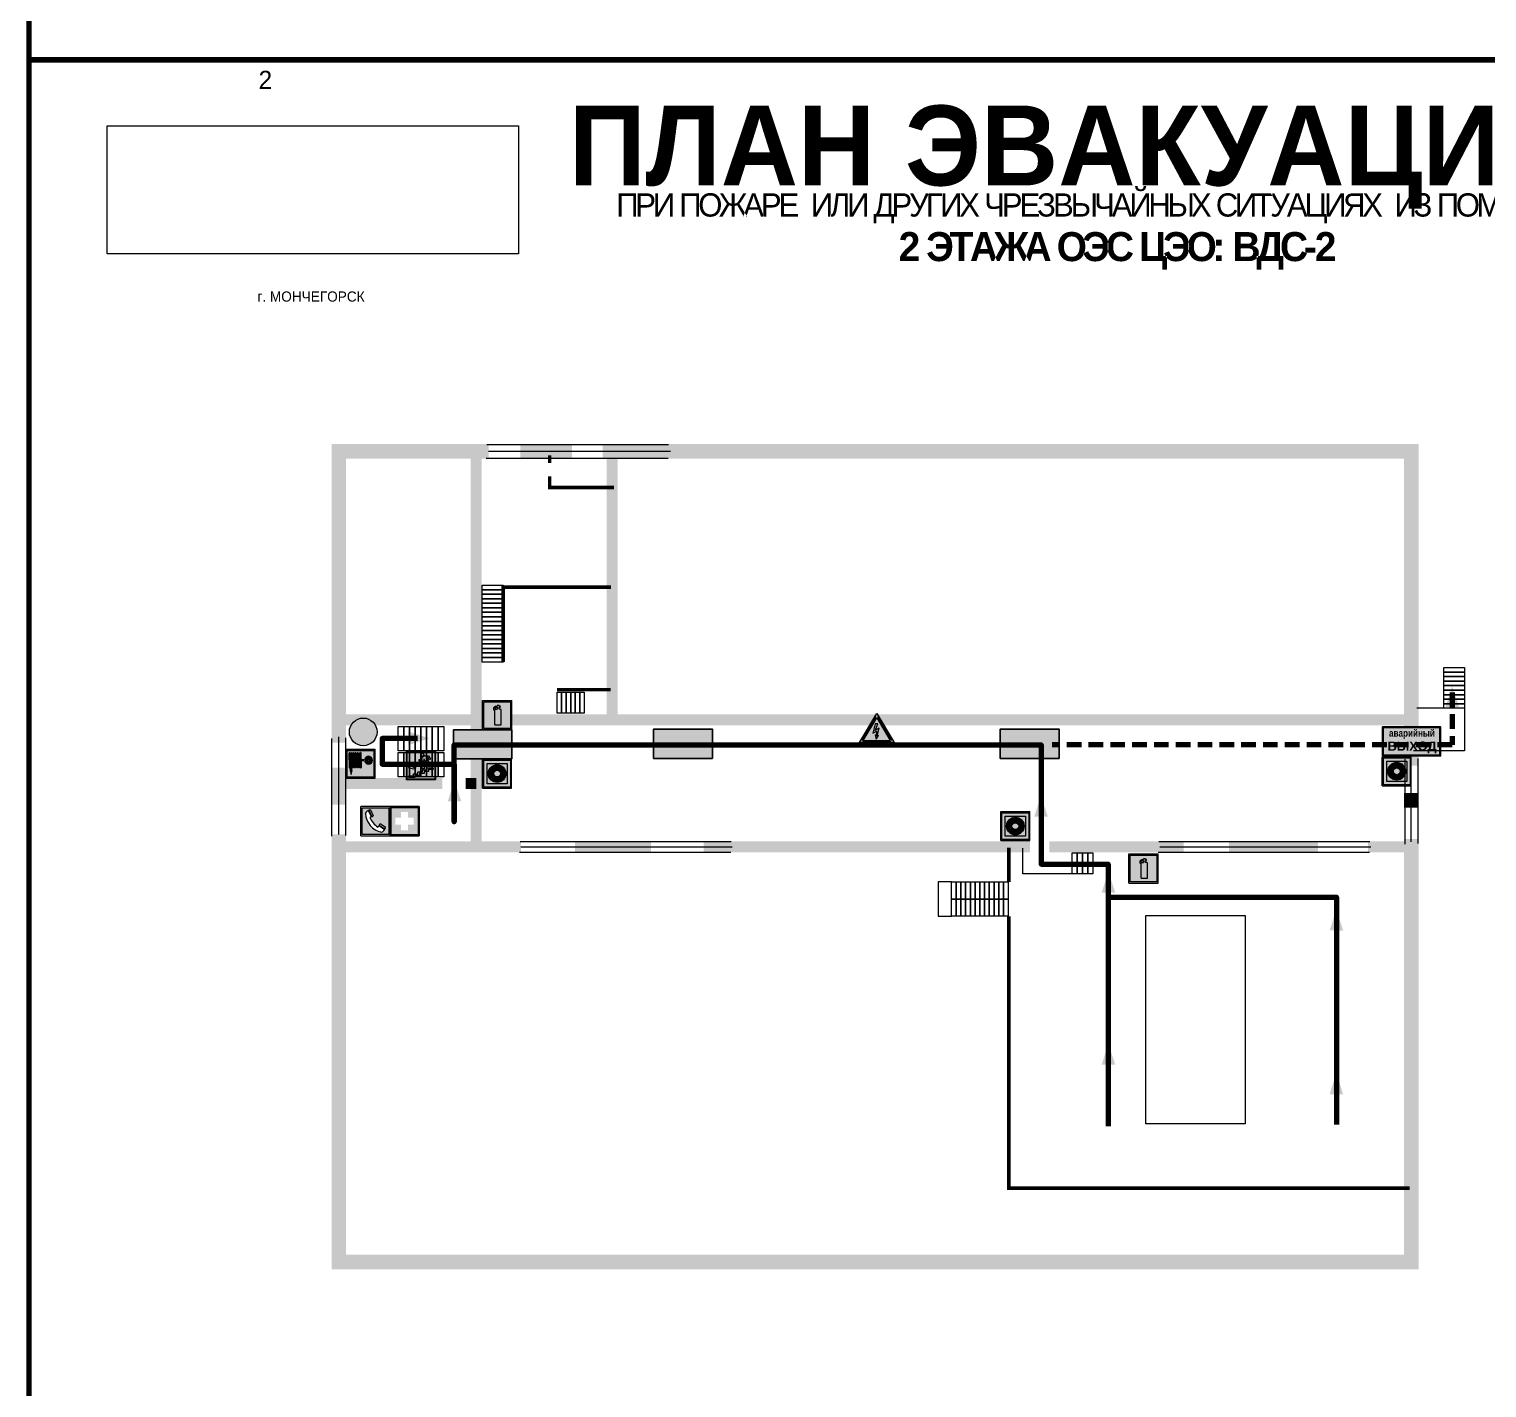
# Model space of a CAD drawing. Header units: millimetres. Extents: x 13114 to 67229, y 22859 to 38520.
# Drawn here: x 38986.4 to 39387.5, y 25507.2 to 25881.1 of the extents above; entities that cross this region are included whole.
import ezdxf

# ---------------------------------------------------------------- set-up
doc = ezdxf.new("R2010")
doc.units = ezdxf.units.MM
doc.linetypes.add('{ Wide Dash }', pattern=[12, 4, -2, 4, -2])
doc.layers.add('План_Штампы', color=7, linetype='Continuous')
doc.styles.add('обычный', font='arial.ttf')
picture_1 = doc.add_image_def('image1.jpg', size_in_pixel=(337, 105))

# ---------------------------------------------------------------- blocks, each defined once
blk = doc.blocks.new('вниз 3')
at = {"lineweight": 0, "true_color": 0xffffff}
h = blk.add_hatch(color=7, dxfattribs=at)
h.dxf.hatch_style = 1
h.paths.add_polyline_path([(40997.5, -4475.69), (40997.25, -4475.28), (40995.76, -4476.15), (40995.97, -4475.23), (40995.39, -4475.56), (40995.05, -4476.83), (40996.33, -4477.17), (40996.91, -4476.83), (40996, -4476.55)], flags=0)
h.paths.add_polyline_path([(40999.81, -4473.95), (41000.22, -4473.95), (41000.64, -4474.67), (41001.03, -4474.43), (41000.46, -4473.49), (41000.42, -4473.49), (40999.43, -4473.49), (40998.68, -4473.92), (40998.68, -4474.57), (40997.88, -4474.57), (40997.88, -4475), (40999.14, -4475), (40999.14, -4474.43), (40999.14, -4474.38), (40999.59, -4475.15), (40998.72, -4475.67), (40998.72, -4477.06), (40999.24, -4477.06), (40999.24, -4475.96), (40999.95, -4475.56), (40999.95, -4476.43), (41001.61, -4476.43), (41001.61, -4475.88), (41000.47, -4475.88), (41000.47, -4475.12)], flags=0)
h.paths.add_polyline_path([(40999.2, -4473.24, 1), (40998.35, -4473.24, 1)], flags=0)
h.paths.add_polyline_path([(41000.46, -4477.26), (41001.69, -4477.26), (41001.69, -4476.84), (41000.03, -4476.84), (41000.03, -4477.39), (40998.78, -4477.39), (40998.78, -4477.95), (40997.53, -4477.95), (40997.53, -4478.5), (40996.29, -4478.5), (40996.29, -4479.06), (40995.05, -4479.06), (40995.05, -4479.48), (40995.29, -4479.48), (40996.72, -4479.48), (40996.72, -4478.92), (40997.97, -4478.92), (40997.97, -4478.36), (40999.2, -4478.36), (40999.2, -4477.81), (41000.46, -4477.81)], flags=0)
h.paths.add_polyline_path([(41002.37, -4472.17), (40994.37, -4472.17), (40994.37, -4480.17), (41002.37, -4480.17)])
h.paths.add_polyline_path([(41002.16, -4479.96), (40994.57, -4479.96), (40994.57, -4472.37), (41002.16, -4472.37)], flags=16)
h.paths.add_polyline_path([(41001.61, -4475.88), (41001.61, -4476.43), (40999.95, -4476.43), (40999.95, -4475.56), (40999.24, -4475.96), (40999.24, -4477.06), (40998.72, -4477.06), (40998.72, -4475.67), (40999.59, -4475.15), (40999.14, -4474.38), (40999.14, -4474.43), (40999.14, -4475), (40997.88, -4475), (40997.88, -4474.57), (40998.68, -4474.57), (40998.68, -4473.92), (40999.43, -4473.49), (41000.42, -4473.49), (41000.46, -4473.49), (41001.03, -4474.43), (41000.64, -4474.67), (41000.22, -4473.95), (40999.81, -4473.95), (41000.47, -4475.12), (41000.47, -4475.88)], flags=0)
h.paths.add_polyline_path([(41001.69, -4476.84), (41001.69, -4477.26), (41000.46, -4477.26), (41000.46, -4477.81), (40999.2, -4477.81), (40999.2, -4478.36), (40997.97, -4478.36), (40997.97, -4478.92), (40996.72, -4478.92), (40996.72, -4479.48), (40995.05, -4479.48), (40995.05, -4479.06), (40996.29, -4479.06), (40996.29, -4478.5), (40997.53, -4478.5), (40997.53, -4477.95), (40998.78, -4477.95), (40998.78, -4477.39), (41000.03, -4477.39), (41000.03, -4476.84)], flags=0)
h.paths.add_polyline_path([(40998.35, -4473.24, -1), (40999.2, -4473.24, -1)], flags=0)
h.paths.add_polyline_path([(40997.5, -4475.69), (40996, -4476.55), (40996.91, -4476.83), (40996.33, -4477.17), (40995.05, -4476.83), (40995.39, -4475.56), (40995.97, -4475.23), (40995.76, -4476.15), (40997.25, -4475.28)], flags=0)
at = {"lineweight": 0}
h = blk.add_hatch(color=126, dxfattribs=at)
h.dxf.hatch_style = 1
h.paths.add_polyline_path([(41002.16, -4472.37), (40994.57, -4472.37), (40994.57, -4479.96), (41002.16, -4479.96)])
h.paths.add_polyline_path([(40995.97, -4475.23), (40995.76, -4476.15), (40997.25, -4475.28), (40997.5, -4475.69), (40996, -4476.55), (40996.91, -4476.83), (40996.33, -4477.17), (40995.05, -4476.83), (40995.39, -4475.56)], flags=16)
h.paths.add_polyline_path([(40997.88, -4474.57), (40998.68, -4474.57), (40998.68, -4473.92), (40999.43, -4473.49), (41000.42, -4473.49), (41000.46, -4473.49), (41001.03, -4474.43), (41000.64, -4474.67), (41000.22, -4473.95), (40999.81, -4473.95), (41000.47, -4475.12), (41000.47, -4475.88), (41001.61, -4475.88), (41001.61, -4476.43), (40999.95, -4476.43), (40999.95, -4475.56), (40999.24, -4475.96), (40999.24, -4477.06), (40998.72, -4477.06), (40998.72, -4475.67), (40999.59, -4475.15), (40999.14, -4474.38), (40999.14, -4474.43), (40999.14, -4475), (40997.88, -4475)], flags=16)
h.paths.add_polyline_path([(40998.35, -4473.24, -1), (40999.2, -4473.24, -1)], flags=16)
h.paths.add_polyline_path([(40997.53, -4477.95), (40998.78, -4477.95), (40998.78, -4477.39), (41000.03, -4477.39), (41000.03, -4476.84), (41001.69, -4476.84), (41001.69, -4477.26), (41000.46, -4477.26), (41000.46, -4477.81), (40999.2, -4477.81), (40999.2, -4478.36), (40997.97, -4478.36), (40997.97, -4478.92), (40996.72, -4478.92), (40996.72, -4479.48), (40995.05, -4479.48), (40995.05, -4479.06), (40996.29, -4479.06), (40996.29, -4478.5), (40997.53, -4478.5)], flags=16)
at = {"lineweight": 0, "true_color": 0xffffff}
h = blk.add_hatch(color=7, dxfattribs=at)
h.dxf.hatch_style = 1
h.paths.add_polyline_path([(40999.2, -4473.24, 1), (40998.35, -4473.24, 1)])
h.paths.add_polyline_path([(40999.81, -4473.95), (41000.22, -4473.95), (41000.64, -4474.67), (41001.03, -4474.43), (41000.46, -4473.49), (41000.42, -4473.49), (40999.43, -4473.49), (40998.68, -4473.92), (40998.68, -4474.57), (40997.88, -4474.57), (40997.88, -4475), (40999.14, -4475), (40999.14, -4474.43), (40999.14, -4474.38), (40999.59, -4475.15), (40998.72, -4475.67), (40998.72, -4477.06), (40999.24, -4477.06), (40999.24, -4475.96), (40999.95, -4475.56), (40999.95, -4476.43), (41001.61, -4476.43), (41001.61, -4475.88), (41000.47, -4475.88), (41000.47, -4475.12)])
h.paths.add_polyline_path([(40999.2, -4477.81), (41000.46, -4477.81), (41000.46, -4477.26), (41001.69, -4477.26), (41001.69, -4476.84), (41000.03, -4476.84), (41000.03, -4477.39), (40998.78, -4477.39), (40998.78, -4477.95), (40997.53, -4477.95), (40997.53, -4478.5), (40996.29, -4478.5), (40996.29, -4479.06), (40995.05, -4479.06), (40995.05, -4479.48), (40995.29, -4479.48), (40996.72, -4479.48), (40996.72, -4478.92), (40997.97, -4478.92), (40997.97, -4478.36), (40999.2, -4478.36)])
h.paths.add_polyline_path([(40997.5, -4475.69), (40997.25, -4475.28), (40995.76, -4476.15), (40995.97, -4475.23), (40995.39, -4475.56), (40995.05, -4476.83), (40996.33, -4477.17), (40996.91, -4476.83), (40996, -4476.55)])
at = {"color": 126, "lineweight": 0}
for points in [[(40994.37, -4472.17), (41002.37, -4472.17), (41002.37, -4480.17), (40994.37, -4480.17)], [(40994.57, -4472.37), (41002.16, -4472.37), (41002.16, -4479.96), (40994.57, -4479.96)]]:
    blk.add_lwpolyline(points, close=True, dxfattribs=at)
for points in [[(40995.05, -4476.83), (40995.39, -4475.56), (40995.97, -4475.23), (40995.76, -4476.15), (40997.25, -4475.28), (40997.5, -4475.69), (40996, -4476.55), (40996.91, -4476.83), (40996.33, -4477.17), (40995.05, -4476.83)], [(40999.14, -4474.43), (40999.14, -4475), (40997.88, -4475), (40997.88, -4474.57), (40998.68, -4474.57), (40998.68, -4473.92), (40999.43, -4473.49), (41000.42, -4473.49), (41000.46, -4473.49), (41001.03, -4474.43), (41000.64, -4474.67), (41000.22, -4473.95), (40999.81, -4473.95), (41000.47, -4475.12), (41000.47, -4475.88), (41001.61, -4475.88), (41001.61, -4476.43), (40999.95, -4476.43), (40999.95, -4475.56), (40999.24, -4475.96), (40999.24, -4477.06), (40998.72, -4477.06), (40998.72, -4475.67), (40999.59, -4475.15), (40999.14, -4474.38), (40999.14, -4474.43)], [(40995.29, -4479.48), (40995.05, -4479.48), (40995.05, -4479.06), (40996.29, -4479.06), (40996.29, -4478.5), (40997.53, -4478.5), (40997.53, -4477.95), (40998.78, -4477.95), (40998.78, -4477.39), (41000.03, -4477.39), (41000.03, -4476.84), (41001.69, -4476.84), (41001.69, -4477.26), (41000.46, -4477.26), (41000.46, -4477.81), (40999.2, -4477.81), (40999.2, -4478.36), (40997.97, -4478.36), (40997.97, -4478.92), (40996.72, -4478.92), (40996.72, -4479.48), (40995.05, -4479.48)]]:
    blk.add_lwpolyline(points, dxfattribs=at)
blk.add_circle((40998.77, -4473.24), 0.426, dxfattribs=at)
blk = doc.blocks.new('A$C456E1F9C')
at = {"lineweight": 5}
h = blk.add_hatch(color=242, dxfattribs=at)
h.paths.add_polyline_path([(0.51, -1.47), (0.51, -13.26), (12.29, -13.26), (12.29, -1.47)])
h.paths.add_polyline_path([(5.42, -4.95, -0.254479), (4.78, -5.4), (3.52, -2.53, -0.209735), (4.23, -2.4)], flags=16)
h.paths.add_polyline_path([(8.53, -8.6), (10.87, -10.17), (10.54, -10.76), (8.03, -9.13, -0.192251)], flags=16)
h.paths.add_polyline_path([(4.61, -5.49, 0.005518), (3.87, -5.72, 0.128647), (7.49, -10.01, 0.00809), (7.83, -9.33), (10.47, -10.97, -0.16736), (8.99, -12.25, -0.327862), (1.95, -3.95, -0.166952), (3.36, -2.62)], flags=16)
at = {"color": 242, "lineweight": 5}
for p, q in [((0, -13.77), (0, -0.97)), ((12.8, -0.97), (0, -0.97)), ((4.61, -5.49), (3.36, -2.62)), ((3.52, -2.53), (4.78, -5.4)), ((4.23, -2.4), (5.42, -4.95)), ((12.8, -13.77), (12.8, -0.97)), ((7.83, -9.33), (10.47, -10.97)), ((8.03, -9.13), (10.54, -10.76)), ((10.81, -10.12), (8.53, -8.6)), ((10.54, -10.76), (10.8, -10.3)), ((10.8, -10.3), (10.81, -10.12)), ((0, -13.77), (12.8, -13.77))]:
    blk.add_line(p, q, dxfattribs=at)
blk.add_lwpolyline([(0.51, -1.47), (12.29, -1.47), (12.29, -13.26), (0.51, -13.26)], close=True, dxfattribs=at)
for centre, radius, start, end in [((4.59, -5.34), 2.99, 114.28453, 152.19739), ((11.12, -3.31), 9.19, 183.99153, 256.60086), ((4.02, -3.27), 0.891, 76.32839, 123.70924), ((14.98, -39.1), 35.17, 107.14873, 108.41345), ((13.86, -0.94), 11.08, 205.55365, 234.87622), ((4.68, -4.59), 0.824, 276.9621, 334.07228), ((-13.31, 0.8), 23.44, 332.54871, 334.40268), ((8.94, -9.5), 0.989, 114.40924, 157.93883), ((7.87, -9.46), 3, 291.92908, 329.9329)]:
    blk.add_arc(centre, radius, start, end, dxfattribs=at)
blk = doc.blocks.new('A$C18900ED3')
h = blk.add_hatch(color=126)
h.paths.add_polyline_path([(-0.18, -0.18), (-7.02, -0.18), (-7.02, -7.02), (-0.18, -7.02)])
h.paths.add_polyline_path([(-5.89, -4.46), (-5.89, -2.77), (-4.46, -2.77), (-4.46, -1.31), (-2.77, -1.31), (-2.77, -2.77), (-1.33, -2.77), (-1.33, -4.46), (-2.77, -4.46), (-2.77, -5.89), (-4.46, -5.89), (-4.46, -4.46)], flags=16)
at = {"color": 126}
for p, q in [((-7.2, 0), (-7.2, -7.2)), ((0, 0), (-7.2, 0)), ((0, -7.2), (0, 0)), ((-7.02, -7.02), (-7.02, -0.18)), ((-7.02, -0.18), (-0.18, -0.18)), ((-0.18, -0.18), (-0.18, -7.02)), ((-7.2, -7.2), (0, -7.2)), ((-0.18, -7.02), (-7.02, -7.02))]:
    blk.add_line(p, q, dxfattribs=at)
blk = doc.blocks.new('A$C3E6D3DDE')
at = {"lineweight": 5}
h = blk.add_hatch(color=40, dxfattribs=at)
h.paths.add_polyline_path([(24.1, 1.45), (16.46, -11.35), (31.74, -11.35)])
h.paths.add_polyline_path([(24.09, -0.46), (30.03, -10.41), (18.14, -10.41)], flags=16)
h.paths.add_polyline_path([(24.54, -3.08), (23.41, -6.02), (25.13, -5.01), (24.33, -8.5), (24.82, -8.27), (23.79, -9.86), (23.4, -8.04), (23.8, -8.43), (24.04, -6.29), (22.39, -7.25), (23.44, -3.08)], flags=0)
h = blk.add_hatch(color=256, dxfattribs=at)
h.paths.add_polyline_path([(24.37, 0.03, 0.567511), (23.82, 0.03), (17.59, -10.4, 0.582454), (17.86, -10.88), (30.32, -10.88, 0.582149), (30.6, -10.4)])
h.paths.add_polyline_path([(24.09, -0.46), (18.14, -10.41), (30.03, -10.41)], flags=16)
h.paths.add_polyline_path([(24.54, -3.08), (23.41, -6.02), (25.13, -5.01), (24.33, -8.5), (24.82, -8.27), (23.79, -9.86), (23.4, -8.04), (23.8, -8.43), (24.04, -6.29), (22.39, -7.25), (23.44, -3.08)], flags=0)
h = blk.add_hatch(color=40, dxfattribs=at)
h.paths.add_polyline_path([(24.09, -0.46), (18.14, -10.41), (30.03, -10.41)])
h.paths.add_polyline_path([(24.82, -8.27), (23.79, -9.86), (23.4, -8.04), (23.8, -8.43), (24.04, -6.29), (22.39, -7.25), (23.44, -3.08), (24.54, -3.08), (23.41, -6.02), (25.13, -5.01), (24.33, -8.5)], flags=16)
at = {"color": 40, "lineweight": 5}
for p, q in [((16.46, -11.35), (24.1, 1.45)), ((24.1, 1.45), (31.74, -11.35))]:
    blk.add_line(p, q, dxfattribs=at)
at = {"lineweight": 5}
for p, q in [((17.59, -10.4), (23.82, 0.03)), ((24.37, 0.03), (30.6, -10.4)), ((18.14, -10.41), (24.09, -0.46)), ((23.44, -3.08), (22.39, -7.25)), ((22.39, -7.25), (24.04, -6.29)), ((23.41, -6.02), (24.54, -3.08)), ((25.13, -5.01), (23.41, -6.02)), ((24.54, -3.08), (23.44, -3.08)), ((24.04, -6.29), (23.8, -8.43)), ((24.09, -0.46), (30.03, -10.41)), ((24.33, -8.5), (25.13, -5.01)), ((17.86, -10.88), (30.32, -10.88)), ((18.14, -10.41), (30.03, -10.41)), ((23.8, -8.43), (23.4, -8.04)), ((23.4, -8.04), (23.79, -9.86)), ((23.79, -9.86), (24.82, -8.27)), ((24.82, -8.27), (24.33, -8.5))]:
    blk.add_line(p, q, dxfattribs=at)
at = {"color": 50, "lineweight": 5}
blk.add_line((31.74, -11.35), (16.46, -11.35), dxfattribs=at)
blk = doc.blocks.new('A$C3AD82952')
at = {"true_color": 0xf5f5ff}
h = blk.add_hatch(color=7, dxfattribs=at)
h.dxf.hatch_style = 1
h.paths.add_polyline_path([(8.21, 8.73, 0.414214), (7.89, 9.05), (7.22, 9.05), (7.22, 9.92), (7.59, 9.92, 1), (7.57, 10.36), (7.22, 10.36), (7.22, 10.6), (6.43, 10.6), (6.43, 10.36), (6.01, 10.36), (4.74, 9.59), (4.74, 8.69), (4.98, 8.73), (4.98, 9.26), (6.12, 9.91), (6.43, 9.91), (6.43, 9.05), (5.76, 9.05, 0.414214), (5.44, 8.73), (5.44, 2.2), (8.21, 2.2)], flags=0)
h.paths.add_polyline_path([(12.8, 12.8), (0, 12.8), (0, 0), (12.8, 0)])
h.paths.add_polyline_path([(0.51, 12.29), (12.29, 12.29), (12.29, 0.51), (0.51, 0.51)], flags=16)
h.paths.add_polyline_path([(4.74, 9.59), (6.01, 10.36), (6.43, 10.36), (6.43, 10.6), (7.22, 10.6), (7.22, 10.36), (7.59, 10.36, -0.94586), (7.59, 9.92), (7.22, 9.92), (7.22, 9.05), (7.89, 9.05, -0.414214), (8.21, 8.73), (8.21, 2.2), (5.44, 2.2), (5.44, 8.73, -0.414214), (5.76, 9.05), (6.43, 9.05), (6.43, 9.91), (6.12, 9.91), (4.98, 9.26), (4.98, 8.73), (4.74, 8.69)], flags=0)
h = blk.add_hatch(color=242)
h.dxf.hatch_style = 1
h.paths.add_polyline_path([(12.29, 12.29), (0.51, 12.29), (0.51, 0.51), (12.29, 0.51)])
h.paths.add_polyline_path([(4.74, 8.69), (4.74, 9.59), (6.01, 10.36), (6.43, 10.36), (6.43, 10.6), (7.22, 10.6), (7.22, 10.36), (7.59, 10.36, -0.94586), (7.59, 9.92), (7.22, 9.92), (7.22, 9.05), (7.89, 9.05, -0.414214), (8.21, 8.73), (8.21, 2.2), (5.44, 2.2), (5.44, 8.73, -0.414214), (5.76, 9.05), (6.43, 9.05), (6.43, 9.91), (6.12, 9.91), (4.98, 9.26), (4.98, 8.73)], flags=16)
h = blk.add_hatch(color=7, dxfattribs=at)
h.dxf.hatch_style = 1
h.paths.add_polyline_path([(8.21, 8.73, 0.414214), (7.89, 9.05), (7.22, 9.05), (7.22, 9.92), (7.59, 9.92, 1), (7.57, 10.36), (7.22, 10.36), (7.22, 10.6), (6.43, 10.6), (6.43, 10.36), (6.01, 10.36), (4.74, 9.59), (4.74, 8.69), (4.98, 8.73), (4.98, 9.26), (6.12, 9.91), (6.43, 9.91), (6.43, 9.05), (5.76, 9.05, 0.414214), (5.44, 8.73), (5.44, 2.2), (8.21, 2.2)])
at = {"color": 242, "lineweight": 5}
for p, q in [((0, 0), (0, 12.8)), ((0, 12.8), (12.8, 12.8)), ((6.01, 10.36), (4.74, 9.59)), ((4.74, 9.59), (4.74, 8.69)), ((4.74, 8.69), (4.98, 8.73)), ((4.98, 9.26), (6.12, 9.91)), ((4.98, 8.73), (4.98, 9.26)), ((5.44, 2.2), (5.44, 8.73)), ((5.76, 9.05), (6.43, 9.05)), ((6.01, 10.36), (6.43, 10.36)), ((6.12, 9.91), (6.43, 9.91)), ((7.22, 10.6), (6.43, 10.6)), ((6.43, 10.6), (6.43, 10.36)), ((6.43, 9.91), (6.43, 9.05)), ((7.22, 10.36), (7.22, 10.6)), ((7.59, 10.36), (7.22, 10.36)), ((7.22, 9.05), (7.22, 9.92)), ((7.59, 9.92), (7.22, 9.92)), ((7.89, 9.05), (7.22, 9.05)), ((8.21, 2.2), (8.21, 8.73)), ((12.8, 0), (12.8, 12.8)), ((0, 0), (12.8, 0)), ((5.44, 2.2), (8.21, 2.2))]:
    blk.add_line(p, q, dxfattribs=at)
blk.add_lwpolyline([(0.51, 12.29), (12.29, 12.29), (12.29, 0.51), (0.51, 0.51)], close=True, dxfattribs=at)
for centre, radius, start, end in [((5.76, 8.73), 0.32, 90, 180), ((7.58, 10.14), 0.223, 273.18746, 86.81254), ((7.89, 8.73), 0.32, 0, 90)]:
    blk.add_arc(centre, radius, start, end, dxfattribs=at)
blk = doc.blocks.new('A$C41C009D9')
at = {"true_color": 0xffffff}
blk.add_hatch(color=7, dxfattribs=at).paths.add_polyline_path([(0, 8), (-16, 8), (-16, 0), (0, 0)])
h = blk.add_hatch(color=126)
h.dxf.hatch_style = 1
h.paths.add_polyline_path([(-15.8, 7.8), (-15.8, 0.2), (-0.2, 0.2), (-0.2, 7.8)])
at = {"color": 126}
for points in [[(-16, 0), (0, 0), (0, 8), (-16, 8)], [(-16, 0), (0, 0), (0, 8), (-16, 8)], [(-15.8, 7.8), (-0.2, 7.8), (-0.2, 0.2), (-15.8, 0.2)]]:
    blk.add_lwpolyline(points, close=True, dxfattribs=at)
at = {"color": 7, "true_color": 0xffffff, "insert": (-15.8, 7.3), "char_height": 2.5, "width": 15.5999, "attachment_point": 1, "style": 'обычный'}
blk.add_mtext('\\pi1.6133;{\\fArial|b1|i0|c204|p34;\\H0.8x;\\W0.8;аварийный\\H1.25x;\\W1;\\P\\pi1.2327;ВЫХОД}', dxfattribs=at)
blk = doc.blocks.new('A$C32E8229D')
at = {"true_color": 0xffffff}
blk.add_hatch(color=7, dxfattribs=at).paths.add_polyline_path([(0, 0), (0, -8), (16, -8), (16, 0)])
h = blk.add_hatch(color=126)
h.paths.add_polyline_path([(0.2, -0.2), (15.8, -0.2), (15.8, -7.8), (0.2, -7.8)])
h.paths.add_polyline_path([(13.49, -2.05), (12.08, -2.05), (11.37, -2.63, 0.162397), (11.29, -2.84), (11.29, -3.63), (10.35, -3.63), (10.35, -4.05), (11.68, -4.05), (11.68, -3.48), (12.26, -4.28), (11.29, -5.1), (11.29, -6.78), (11.85, -6.78), (11.85, -5.44), (12.8, -4.64), (12.8, -5.94), (14.46, -5.94), (14.46, -5.39), (13.45, -5.39), (13.45, -3.97), (12.46, -2.59), (13.15, -2.59), (13.69, -3.34), (14.18, -3)], flags=16)
h.paths.add_polyline_path([(10.74, -1.82, 1), (11.8, -1.82, 1)], flags=16)
h.paths.add_polyline_path([(9.39, -3.59), (5.99, -3.59), (6.56, -3.03), (5.91, -3.03), (5.1, -3.83), (5.91, -4.64), (6.56, -4.64), (5.99, -4.09), (9.39, -4.09)], flags=16)
h.paths.add_polyline_path([(4.29, -1.08), (1.72, -1.08), (1.72, -6.6), (4.29, -6.6)], flags=16)
at = {"color": 126}
blk.add_lwpolyline([(16, -8), (0, -8), (0, 0), (16, 0)], close=True, dxfattribs=at)
blk = doc.blocks.new('A$C7B4425F7')
at = {"true_color": 0xffffff}
blk.add_hatch(color=7, dxfattribs=at).paths.add_polyline_path([(0, 0), (-16, 0), (-16, -8), (0, -8)])
h = blk.add_hatch(color=126)
h.paths.add_polyline_path([(-0.2, -0.2), (-15.8, -0.2), (-15.8, -7.8), (-0.2, -7.8)])
h.paths.add_polyline_path([(-11.76, -2.03), (-11.76, -3.66), (-11.17, -3.66, -0.568275), (-11.17, -6.18), (-12.58, -6.18), (-12.58, -2.03)], flags=16)
h.paths.add_polyline_path([(-13.33, -4.12, -0.495768), (-13.59, -6.18), (-15.03, -6.18), (-15.03, -2.03), (-13.59, -2.03, -0.487973)], flags=16)
h.paths.add_polyline_path([(-10.25, -2.03), (-9.48, -2.03), (-9.48, -6.18), (-10.25, -6.18)], flags=16)
h.paths.add_polyline_path([(-13.84, -3.69), (-14.24, -3.69), (-14.24, -3.03), (-13.9, -3.03, -0.692621)], flags=0)
h.paths.add_polyline_path([(-9.15, -2.03), (-8.4, -2.03), (-8.04, -3.07), (-7.68, -2.03), (-6.93, -2.03), (-7.64, -4.1), (-6.93, -6.18), (-7.68, -6.18), (-8.04, -5.14), (-8.4, -6.18), (-9.15, -6.18), (-8.44, -4.1)], flags=16)
h.paths.add_polyline_path([(-11.76, -4.46), (-11.42, -4.46, -0.692621), (-11.36, -5.12), (-11.76, -5.12)], flags=0)
h.paths.add_polyline_path([(-13.9, -5.2), (-14.24, -5.2), (-14.24, -4.55), (-13.84, -4.55, -0.708038)], flags=0)
edge = h.paths.add_edge_path(flags=16)
edge.add_ellipse((-5.51, -4.08), major_axis=(0, 2.05), ratio=0.586184, start_angle=0, end_angle=360)
edge = h.paths.add_edge_path(flags=0)
edge.add_ellipse((-5.51, -4.08), major_axis=(0, 1.14), ratio=0.454828, start_angle=0, end_angle=360)
h.paths.add_polyline_path([(-4.13, -4.96, 0.377264), (-3.48, -4.52, 0.0555), (-3.16, -2.03), (-1.66, -2.03), (-1.66, -4.96), (-0.96, -4.96), (-0.96, -7.01), (-1.75, -7.01), (-1.75, -6.18), (-3.3, -6.18), (-3.3, -7.02), (-4.13, -7.02)], flags=16)
h.paths.add_polyline_path([(-2.73, -2.91), (-2.28, -2.91), (-2.28, -4.96), (-3.05, -4.96, 0.079136)], flags=0)
at = {"color": 126}
blk.add_lwpolyline([(-16, -8), (0, -8), (0, 0), (-16, 0)], close=True, dxfattribs=at)
blk = doc.blocks.new('A$C37112FD5')
at = {"true_color": 0xf5f5ff}
h = blk.add_hatch(color=7, dxfattribs=at)
h.dxf.hatch_style = 1
h.paths.add_polyline_path([(12.8, -7.4), (0, -7.4), (0, -20.2), (12.8, -20.2)])
h.paths.add_polyline_path([(12.29, -7.91), (12.29, -19.69), (0.51, -19.69), (0.51, -7.91)], flags=16)
h.paths.add_polyline_path([(4.98, -9.04, -0.42597), (5.17, -9.22), (5.17, -12.25), (5.17, -15.29, -0.432244), (4.98, -15.47), (4.83, -15.47, -0.42597), (4.64, -15.29), (4.64, -12.25), (4.64, -9.22, -0.432244), (4.83, -9.04)], flags=0)
h.paths.add_polyline_path([(4.28, -9.22), (4.28, -12.25), (4.28, -15.29, -0.432244), (4.09, -15.47), (3.94, -15.47, -0.42597), (3.75, -15.29), (3.75, -12.25), (3.75, -9.22, -0.432244), (3.94, -9.04), (4.09, -9.04, -0.42597)], flags=0)
h.paths.add_polyline_path([(5.72, -9.04), (5.87, -9.04, -0.42597), (6.06, -9.22), (6.06, -12.25), (6.06, -15.29, -0.432244), (5.87, -15.47), (5.72, -15.47, -0.42597), (5.53, -15.29), (5.53, -12.25), (5.53, -9.22, -0.432244)], flags=0)
h.paths.add_polyline_path([(6.42, -8.9), (6.5, -8.9, -0.42597), (6.69, -9.08), (6.69, -12.03), (8.21, -12.03, -15.824349), (8.21, -12.47), (6.69, -12.47), (6.69, -15.42, -0.432244), (6.5, -15.6), (6.42, -15.6)], flags=0)
h.paths.add_polyline_path([(3.39, -9.22), (3.39, -12.25), (3.39, -15.29, -0.432244), (3.2, -15.47), (3.05, -15.47, -0.42597), (2.85, -15.29), (2.85, -12.25), (2.85, -9.22, -0.432244), (3.05, -9.04), (3.2, -9.04, -0.42597)], flags=0)
h.paths.add_polyline_path([(2.5, -9.22), (2.5, -16.71), (1.96, -16.71), (1.96, -9.22, -0.432244), (2.15, -9.04), (2.31, -9.04, -0.42597)], flags=0)
h.paths.add_polyline_path([(1.61, -8.9), (1.61, -15.6), (1.57, -15.6, -0.42597), (1.37, -15.42), (1.37, -12.03), (1.37, -9.09, -0.432244), (1.57, -8.9)], flags=0)
h.paths.add_polyline_path([(9.76, -10.81), (9.76, -12.03), (8.49, -12.03, -0.336371)], flags=0)
h.paths.add_polyline_path([(8.49, -12.47), (9.76, -12.47), (9.76, -13.7, -0.336371)], flags=0)
h.paths.add_polyline_path([(10.11, -10.81, -0.336371), (11.38, -12.03), (10.11, -12.03)], flags=0)
h.paths.add_polyline_path([(10.11, -12.47), (11.38, -12.47, -0.336371), (10.11, -13.7)], flags=0)
h.paths.add_polyline_path([(2.5, -16.84), (2.5, -17.05), (1.97, -17.05), (1.97, -16.84)], flags=0)
h.paths.add_polyline_path([(2.5, -17.24, -0.033778), (2.24, -18.6, -0.033778), (1.97, -17.24)], flags=0)
h = blk.add_hatch(color=242)
h.dxf.hatch_style = 1
h.paths.add_polyline_path([(12.29, -7.91), (0.51, -7.91), (0.51, -19.69), (12.29, -19.69)])
h.paths.add_polyline_path([(6.42, -15.6), (6.42, -8.9), (6.5, -8.9, -0.42597), (6.69, -9.08), (6.69, -12.03), (8.21, -12.03, -15.824349), (8.21, -12.47), (6.69, -12.47), (6.69, -15.42, -0.432244), (6.5, -15.6)], flags=16)
h.paths.add_polyline_path([(5.87, -15.47), (5.72, -15.47, -0.42597), (5.53, -15.29), (5.53, -12.25), (5.53, -9.22, -0.432244), (5.72, -9.04), (5.87, -9.04, -0.42597), (6.06, -9.22), (6.06, -12.25), (6.06, -15.29, -0.432244)], flags=16)
h.paths.add_polyline_path([(4.98, -15.47), (4.83, -15.47, -0.42597), (4.64, -15.29), (4.64, -12.25), (4.64, -9.22, -0.432244), (4.83, -9.04), (4.98, -9.04, -0.42597), (5.17, -9.22), (5.17, -12.25), (5.17, -15.29, -0.432244)], flags=16)
h.paths.add_polyline_path([(4.09, -15.47), (3.94, -15.47, -0.42597), (3.75, -15.29), (3.75, -12.25), (3.75, -9.22, -0.432244), (3.94, -9.04), (4.09, -9.04, -0.42597), (4.28, -9.22), (4.28, -12.25), (4.28, -15.29, -0.432244)], flags=16)
h.paths.add_polyline_path([(3.2, -15.47), (3.05, -15.47, -0.42597), (2.85, -15.29), (2.85, -12.25), (2.85, -9.22, -0.432244), (3.05, -9.04), (3.2, -9.04, -0.42597), (3.39, -9.22), (3.39, -12.25), (3.39, -15.29, -0.432244)], flags=16)
h.paths.add_polyline_path([(2.5, -17.05), (1.97, -17.05), (1.97, -16.84), (2.5, -16.84)], flags=16)
h.paths.add_polyline_path([(2.5, -17.24, -0.033778), (2.24, -18.6, -0.033778), (1.97, -17.24)], flags=16)
h.paths.add_polyline_path([(2.5, -16.71), (1.96, -16.71), (1.96, -9.22, -0.432244), (2.15, -9.04), (2.31, -9.04, -0.42597), (2.5, -9.22)], flags=16)
h.paths.add_polyline_path([(1.61, -15.6), (1.57, -15.6, -0.42597), (1.37, -15.42), (1.37, -12.03), (1.37, -9.09, -0.432244), (1.57, -8.9), (1.61, -8.9)], flags=16)
h.paths.add_polyline_path([(8.49, -12.47), (9.76, -12.47), (9.76, -13.7, -0.336371)], flags=0)
h.paths.add_polyline_path([(10.11, -13.7), (10.11, -12.47), (11.38, -12.47, -0.336371)], flags=0)
h.paths.add_polyline_path([(8.49, -12.03, -0.336371), (9.76, -10.81), (9.76, -12.03)], flags=0)
h.paths.add_polyline_path([(10.11, -12.03), (10.11, -10.81, -0.336371), (11.38, -12.03)], flags=0)
h = blk.add_hatch(color=7, dxfattribs=at)
h.dxf.hatch_style = 1
h.paths.add_polyline_path([(1.61, -8.9), (1.57, -8.9, 0.432244), (1.37, -9.09), (1.37, -12.03), (1.37, -15.42, 0.42597), (1.57, -15.6), (1.61, -15.6)])
h.paths.add_polyline_path([(2.5, -9.22, 0.42597), (2.31, -9.04), (2.15, -9.04, 0.432244), (1.96, -9.22), (1.96, -16.71), (2.5, -16.71)])
h.paths.add_polyline_path([(2.5, -16.84), (1.97, -16.84), (1.97, -17.05), (2.5, -17.05)])
h.paths.add_polyline_path([(2.5, -17.24), (1.97, -17.24, 0.033778), (2.24, -18.6, 0.033778)])
h.paths.add_polyline_path([(3.39, -12.25), (3.39, -9.22, 0.42597), (3.2, -9.04), (3.05, -9.04, 0.432244), (2.85, -9.22), (2.85, -12.25), (2.85, -15.29, 0.42597), (3.05, -15.47), (3.2, -15.47, 0.432244), (3.39, -15.29)])
h.paths.add_polyline_path([(4.28, -12.25), (4.28, -9.22, 0.42597), (4.09, -9.04), (3.94, -9.04, 0.432244), (3.75, -9.22), (3.75, -12.25), (3.75, -15.29, 0.42597), (3.94, -15.47), (4.09, -15.47, 0.432244), (4.28, -15.29)])
h.paths.add_polyline_path([(5.17, -12.25), (5.17, -9.22, 0.42597), (4.98, -9.04), (4.83, -9.04, 0.432244), (4.64, -9.22), (4.64, -12.25), (4.64, -15.29, 0.42597), (4.83, -15.47), (4.98, -15.47, 0.432244), (5.17, -15.29)])
h.paths.add_polyline_path([(6.06, -12.25), (6.06, -9.22, 0.42597), (5.87, -9.04), (5.72, -9.04, 0.432244), (5.53, -9.22), (5.53, -12.25), (5.53, -15.29, 0.42597), (5.72, -15.47), (5.87, -15.47, 0.432244), (6.06, -15.29)])
h.paths.add_polyline_path([(6.69, -12.47), (8.21, -12.47, 15.824349), (8.21, -12.03), (6.69, -12.03), (6.69, -9.08, 0.42597), (6.5, -8.9), (6.42, -8.9), (6.42, -15.6), (6.5, -15.6, 0.432244), (6.69, -15.42)])
h.paths.add_polyline_path([(8.49, -12.47), (9.76, -12.47), (9.76, -13.7, -0.336371)], flags=16)
h.paths.add_polyline_path([(8.49, -12.03, -0.336371), (9.76, -10.81), (9.76, -12.03)], flags=16)
h.paths.add_polyline_path([(10.11, -12.47), (11.38, -12.47, -0.336371), (10.11, -13.7)], flags=16)
h.paths.add_polyline_path([(10.11, -12.03), (10.11, -10.81, -0.336371), (11.38, -12.03)], flags=16)
h = blk.add_hatch(color=242)
h.dxf.hatch_style = 1
h.paths.add_polyline_path([(9.76, -10.81, 0.336371), (8.49, -12.03), (9.76, -12.03)])
h.paths.add_polyline_path([(10.11, -10.81), (10.11, -12.03), (11.38, -12.03, 0.336371)])
h.paths.add_polyline_path([(11.38, -12.47), (10.11, -12.47), (10.11, -13.7, 0.336371)])
h.paths.add_polyline_path([(9.76, -12.47), (8.49, -12.47, 0.336371), (9.76, -13.7)])
at = {"color": 242, "lineweight": 5}
for p, q in [((0, -20.2), (0, -7.4)), ((0, -7.4), (12.8, -7.4)), ((1.37, -12.03), (1.37, -9.08)), ((1.37, -12.03), (1.37, -15.42)), ((1.57, -8.9), (1.61, -8.9)), ((1.61, -8.9), (1.61, -15.6)), ((1.96, -16.71), (1.96, -9.22)), ((2.15, -9.04), (2.31, -9.04)), ((2.5, -16.71), (2.5, -9.22)), ((2.85, -12.25), (2.85, -9.22)), ((2.85, -12.25), (2.85, -15.29)), ((3.05, -9.04), (3.2, -9.04)), ((3.39, -12.25), (3.39, -9.22)), ((3.39, -12.25), (3.39, -15.29)), ((3.75, -12.25), (3.75, -9.22)), ((3.75, -12.25), (3.75, -15.29)), ((3.94, -9.04), (4.09, -9.04)), ((4.28, -12.25), (4.28, -9.22)), ((4.28, -12.25), (4.28, -15.29)), ((4.64, -12.25), (4.64, -9.22)), ((4.64, -12.25), (4.64, -15.29)), ((4.83, -9.04), (4.98, -9.04)), ((5.17, -12.25), (5.17, -9.22)), ((5.17, -12.25), (5.17, -15.29)), ((5.53, -12.25), (5.53, -9.22)), ((5.53, -12.25), (5.53, -15.29)), ((5.72, -9.04), (5.87, -9.04)), ((6.06, -12.25), (6.06, -9.22)), ((6.06, -12.25), (6.06, -15.29)), ((6.42, -8.9), (6.42, -15.6)), ((6.5, -8.9), (6.42, -8.9)), ((6.69, -12.03), (6.69, -9.08)), ((8.21, -12.03), (6.69, -12.03)), ((8.21, -12.47), (6.69, -12.47)), ((6.69, -12.47), (6.69, -15.42)), ((9.76, -12.03), (8.49, -12.03)), ((9.76, -12.47), (8.49, -12.47)), ((9.76, -10.81), (9.76, -12.03)), ((9.76, -12.47), (9.76, -13.7)), ((10.11, -10.81), (10.11, -12.03)), ((11.38, -12.03), (10.11, -12.03)), ((11.38, -12.47), (10.11, -12.47)), ((10.11, -12.47), (10.11, -13.7)), ((12.8, -20.2), (12.8, -7.4)), ((1.57, -15.6), (1.61, -15.6)), ((1.96, -16.71), (2.5, -16.71)), ((1.97, -16.84), (2.5, -16.84)), ((1.97, -17.05), (1.97, -16.84)), ((2.5, -17.05), (1.97, -17.05)), ((1.97, -17.24), (2.5, -17.24)), ((2.5, -16.84), (2.5, -17.05)), ((3.05, -15.47), (3.2, -15.47)), ((3.94, -15.47), (4.09, -15.47)), ((4.83, -15.47), (4.98, -15.47)), ((5.72, -15.47), (5.87, -15.47)), ((6.42, -15.6), (6.5, -15.6)), ((0, -20.2), (12.8, -20.2))]:
    blk.add_line(p, q, dxfattribs=at)
blk.add_lwpolyline([(0.51, -7.91), (12.29, -7.91), (12.29, -19.69), (0.51, -19.69)], close=True, dxfattribs=at)
for centre, radius, start, end in [((1.56, -9.09), 0.182, 87.10267, 180.60715), ((2.15, -9.22), 0.182, 87.10267, 180.60715), ((2.32, -9.22), 0.182, 359.39285, 92.89733), ((3.04, -9.22), 0.182, 87.10267, 180.60715), ((3.21, -9.22), 0.182, 359.39285, 92.89733), ((3.93, -9.22), 0.182, 87.10267, 180.60715), ((4.1, -9.22), 0.182, 359.39285, 92.89733), ((4.82, -9.22), 0.182, 87.10267, 180.60715), ((4.99, -9.22), 0.182, 359.39285, 92.89733), ((5.71, -9.22), 0.182, 87.10267, 180.60715), ((5.88, -9.22), 0.182, 359.39285, 92.89733), ((6.51, -9.09), 0.182, 359.39285, 92.89733), ((9.93, -12.25), 1.74, 187.23185, 172.76815), ((9.93, -12.25), 1.46, 96.99266, 171.35851), ((9.93, -12.25), 1.46, 188.64149, 263.00734), ((9.93, -12.25), 1.46, 8.64149, 83.00734), ((9.93, -12.25), 1.46, 276.99266, 351.35851), ((1.56, -15.42), 0.182, 179.39285, 272.89733), ((12.17, -15.98), 10.27, 187.04098, 194.7793), ((-7.7, -15.98), 10.27, 345.2207, 352.95902), ((3.04, -15.29), 0.182, 179.39285, 272.89733), ((3.21, -15.29), 0.182, 267.10267, 0.60715), ((3.93, -15.29), 0.182, 179.39285, 272.89733), ((4.1, -15.29), 0.182, 267.10267, 0.60715), ((4.82, -15.29), 0.182, 179.39285, 272.89733), ((4.99, -15.29), 0.182, 267.10267, 0.60715), ((5.71, -15.29), 0.182, 179.39285, 272.89733), ((5.88, -15.29), 0.182, 267.10267, 0.60715), ((6.51, -15.42), 0.182, 267.10267, 0.60715)]:
    blk.add_arc(centre, radius, start, end, dxfattribs=at)
blk = doc.blocks.new('A$C7B8C2D5B')
at = {"lineweight": 0}
h = blk.add_hatch(color=5, dxfattribs=at)
h.dxf.hatch_style = 1
h.paths.add_polyline_path([(1.4, -3.02, 1), (-2.11, -3.02, 1)])
at = {"color": 5, "lineweight": 0}
blk.add_circle((-0.36, -3.02), 1.75, dxfattribs=at)
blk = doc.blocks.new('A$C54414219')
at = {"true_color": 0xffffff}
h = blk.add_hatch(color=7, dxfattribs=at)
h.paths.add_polyline_path([(2.39, -9.45), (2.39, -18.3), (11.23, -18.3), (11.23, -9.45)], flags=0)
h.paths.add_polyline_path([(10.71, -13.87, -1), (2.92, -13.87, -1)], flags=0)
h.paths.add_polyline_path([(8.3, -13.87, -1), (5.33, -13.87, -1)], flags=0)
h.paths.add_polyline_path([(0.41, -7.47), (0.41, -20.27), (13.21, -20.27), (13.21, -7.47)])
h.paths.add_polyline_path([(0.92, -19.77), (12.71, -19.77), (12.71, -7.98), (0.92, -7.98)], flags=16)
h.paths.add_polyline_path([(11.23, -9.45), (11.23, -18.3), (2.39, -18.3), (2.39, -9.45)], flags=0)
at = {"lineweight": 5}
h = blk.add_hatch(color=242, dxfattribs=at)
h.paths.add_polyline_path([(12.71, -7.98), (0.92, -7.98), (0.92, -19.77), (12.71, -19.77)])
h.paths.add_polyline_path([(11.23, -18.3), (2.39, -18.3), (2.39, -9.45), (11.23, -9.45)], flags=16)
h.paths.add_polyline_path([(10.71, -13.87, -1), (2.92, -13.87, -1)], flags=0)
h.paths.add_polyline_path([(8.3, -13.87, -1), (5.33, -13.87, -1)], flags=0)
at = {"true_color": 0xffffff}
h = blk.add_hatch(color=7, dxfattribs=at)
h.paths.add_polyline_path([(2.39, -9.45), (2.39, -18.3), (11.23, -18.3), (11.23, -9.45)])
h.paths.add_polyline_path([(10.71, -13.87, -1), (2.92, -13.87, -1)], flags=16)
h.paths.add_polyline_path([(8.3, -13.87, -1), (5.33, -13.87, -1)], flags=0)
at = {"lineweight": 5}
h = blk.add_hatch(color=242, dxfattribs=at)
h.paths.add_polyline_path([(2.92, -13.87, 1), (10.71, -13.87, 1)])
h.paths.add_polyline_path([(8.3, -13.87, -1), (5.33, -13.87, -1)], flags=16)
at = {"color": 242, "lineweight": 5}
for p, q in [((0.41, -20.27), (0.41, -7.47)), ((0.41, -7.47), (13.21, -7.47)), ((0.41, -7.47), (13.21, -7.47)), ((13.21, -20.27), (13.21, -7.47)), ((0.41, -20.27), (13.21, -20.27))]:
    blk.add_line(p, q, dxfattribs=at)
for points in [[(0.92, -7.98), (12.71, -7.98), (12.71, -19.77), (0.92, -19.77)], [(2.39, -9.45), (11.23, -9.45), (11.23, -18.3), (2.39, -18.3)]]:
    blk.add_lwpolyline(points, close=True, dxfattribs=at)
for radius in [3.89, 1.49]:
    blk.add_circle((6.81, -13.87), radius, dxfattribs=at)

msp = doc.modelspace()

# ---------------------------------------------------------------- linework, layer by layer
at = {"color": 6, "lineweight": 100}
for points in [[(38986.42, 26267.6), (39586.42, 26267.6), (39586.42, 25872.6), (38986.42, 25872.6)], [(38986.42, 26267.6), (39586.42, 26267.6), (39586.42, 25872.6), (38986.42, 25872.6)], [(38986.42, 25872.6), (39586.42, 25872.6), (39586.42, 25477.6), (38986.42, 25477.6)], [(38986.42, 25872.6), (39586.42, 25872.6), (39586.42, 25477.6), (38986.42, 25477.6)]]:
    msp.add_lwpolyline(points, close=True, dxfattribs=at)
at = {"lineweight": 100}
for points, const_width in [([(39071.6, 25684.69), (39071.6, 25764.9), (39112.81, 25764.9)], 4), ([(39121.59, 25764.9), (39135.78, 25764.9)], 4), ([(39144.16, 25764.9), (39366.66, 25764.9), (39366.66, 25689.14)], 4), ([(39366.66, 25684.33), (39366.66, 25678.37)], 4), ([(39071.6, 25667.62), (39071.6, 25677.86)], 4), ([(39366.66, 25670.87), (39366.66, 25666.84)], 4), ([(39366.66, 25658.24), (39366.66, 25541.78), (39071.6, 25541.78), (39071.6, 25659.45)], 4), ([(39071.6, 25656.06), (39121.73, 25656.06)], 3), ([(39136.57, 25656.06), (39157.5, 25656.06)], 3), ([(39172.01, 25656.06), (39261.8, 25656.06)], 3), ([(39267.06, 25656.06), (39304.02, 25656.06)], 3), ([(39316.5, 25656.06), (39340.98, 25656.06)], 3), ([(39354.78, 25656.06), (39366.66, 25656.06)], 3)]:
    msp.add_lwpolyline(points, dxfattribs=dict(at, const_width=const_width))
at = {"lineweight": 0}
for points, const_width in [([(39146.8, 25764.1), (39146.8, 25690.99), (39071.22, 25690.99)], 3), ([(39109.43, 25687.69), (39109.43, 25763.54)], 3), ([(39129.62, 25763.82), (39129.62, 25761.68)], 1), ([(39129.62, 25758.01), (39129.62, 25754.93), (39147.33, 25754.93)], 1), ([(39146.48, 25727.48), (39116.85, 25727.48), (39116.85, 25706.91)], 1), ([(39131.67, 25699.3), (39146.41, 25699.3)], 1), ([(39146.8, 25690.99), (39365.29, 25690.99)], 3), ([(39109.43, 25656.4), (39109.43, 25682.04)], 3), ([(39071.53, 25673.47), (39100.05, 25673.47)], 3), ([(39109.43, 25673.47), (39106.51, 25673.47)], 3), ([(39255.98, 25655.8), (39255.98, 25646.38)], 1), ([(39255.98, 25636.94), (39255.98, 25562.13), (39366.2, 25562.13)], 1)]:
    msp.add_lwpolyline(points, dxfattribs=dict(at, const_width=const_width))
for points in [[(39112.17, 25762.98), (39162.23, 25762.98)], [(39112.3, 25766.76), (39162.36, 25766.76)], [(39112.81, 25764.9), (39162.87, 25764.9)], [(39381.35, 25694.19), (39381.35, 25682.43), (39367.32, 25682.43)], [(39375.58, 25694.19), (39368.24, 25694.19)], [(39069.71, 25659.02), (39069.71, 25685.91)], [(39071.6, 25659.45), (39071.6, 25686.33)], [(39073.56, 25659.18), (39073.56, 25686.07)], [(39364.98, 25656.8), (39364.98, 25680.19)], [(39366.66, 25657.41), (39366.66, 25680.8)], [(39368.56, 25657.01), (39368.56, 25680.4)], [(39121.47, 25657.52), (39179.57, 25657.52)], [(39121.73, 25656.06), (39179.84, 25656.06)], [(39279.09, 25648.66), (39259.8, 25648.66), (39259.8, 25655.69)], [(39297.18, 25657.51), (39355.29, 25657.51)], [(39297.45, 25656.05), (39355.56, 25656.05)], [(39121.32, 25654.57), (39179.42, 25654.57)], [(39297.03, 25654.56), (39355.14, 25654.56)], [(39240.17, 25646.4), (39236.52, 25646.4), (39236.52, 25636.94), (39240.17, 25636.94)]]:
    msp.add_lwpolyline(points, dxfattribs=at)
for points in [[(39116.85, 25726.81), (39111.08, 25726.81), (39111.08, 25728.05), (39116.85, 25728.05)], [(39116.85, 25725.56), (39111.08, 25725.56), (39111.08, 25726.81), (39116.85, 25726.81)], [(39116.85, 25724.32), (39111.08, 25724.32), (39111.08, 25725.56), (39116.85, 25725.56)], [(39116.85, 25723.08), (39111.08, 25723.08), (39111.08, 25724.32), (39116.85, 25724.32)], [(39116.85, 25721.83), (39111.08, 25721.83), (39111.08, 25723.08), (39116.85, 25723.08)], [(39116.85, 25720.59), (39111.08, 25720.59), (39111.08, 25721.83), (39116.85, 25721.83)], [(39116.85, 25719.35), (39111.08, 25719.35), (39111.08, 25720.59), (39116.85, 25720.59)], [(39116.85, 25718.1), (39111.08, 25718.1), (39111.08, 25719.35), (39116.85, 25719.35)], [(39116.85, 25718.1), (39111.08, 25718.1), (39111.08, 25719.35), (39116.85, 25719.35)], [(39116.85, 25716.86), (39111.08, 25716.86), (39111.08, 25718.1), (39116.85, 25718.1)], [(39116.85, 25715.62), (39111.08, 25715.62), (39111.08, 25716.86), (39116.85, 25716.86)], [(39116.85, 25714.37), (39111.08, 25714.37), (39111.08, 25715.62), (39116.85, 25715.62)], [(39116.85, 25713.13), (39111.08, 25713.13), (39111.08, 25714.37), (39116.85, 25714.37)], [(39116.85, 25711.89), (39111.08, 25711.89), (39111.08, 25713.13), (39116.85, 25713.13)], [(39116.85, 25710.64), (39111.08, 25710.64), (39111.08, 25711.89), (39116.85, 25711.89)], [(39116.85, 25709.4), (39111.08, 25709.4), (39111.08, 25710.64), (39116.85, 25710.64)], [(39116.85, 25708.15), (39111.08, 25708.15), (39111.08, 25709.4), (39116.85, 25709.4)], [(39116.85, 25706.91), (39111.08, 25706.91), (39111.08, 25708.15), (39116.85, 25708.15)], [(39381.35, 25704.14), (39375.58, 25704.14), (39375.58, 25705.38), (39381.35, 25705.38)], [(39381.35, 25702.89), (39375.58, 25702.89), (39375.58, 25704.14), (39381.35, 25704.14)], [(39381.35, 25701.65), (39375.58, 25701.65), (39375.58, 25702.89), (39381.35, 25702.89)], [(39381.35, 25700.41), (39375.58, 25700.41), (39375.58, 25701.65), (39381.35, 25701.65)], [(39381.35, 25699.16), (39375.58, 25699.16), (39375.58, 25700.41), (39381.35, 25700.41)], [(39381.35, 25697.92), (39375.58, 25697.92), (39375.58, 25699.16), (39381.35, 25699.16)], [(39131.67, 25692.87), (39131.67, 25698.65), (39132.91, 25698.65), (39132.91, 25692.87)], [(39132.91, 25692.87), (39132.91, 25698.65), (39134.15, 25698.65), (39134.15, 25692.87)], [(39134.15, 25692.87), (39134.15, 25698.65), (39135.4, 25698.65), (39135.4, 25692.87)], [(39135.4, 25692.87), (39135.4, 25698.65), (39136.64, 25698.65), (39136.64, 25692.87)], [(39136.64, 25692.87), (39136.64, 25698.65), (39137.88, 25698.65), (39137.88, 25692.87)], [(39137.88, 25692.87), (39137.88, 25698.65), (39139.13, 25698.65), (39139.13, 25692.87)], [(39381.35, 25696.67), (39375.58, 25696.67), (39375.58, 25697.92), (39381.35, 25697.92)], [(39381.35, 25695.43), (39375.58, 25695.43), (39375.58, 25696.67), (39381.35, 25696.67)], [(39381.35, 25694.19), (39375.58, 25694.19), (39375.58, 25695.43), (39381.35, 25695.43)], [(39087.95, 25689.16), (39089.51, 25689.16), (39089.51, 25682.43), (39087.95, 25682.43)], [(39089.51, 25689.16), (39091.08, 25689.16), (39091.08, 25682.43), (39089.51, 25682.43)], [(39091.08, 25689.16), (39092.64, 25689.16), (39092.64, 25682.43), (39091.08, 25682.43)], [(39092.64, 25689.16), (39094.21, 25689.16), (39094.21, 25682.43), (39092.64, 25682.43)], [(39094.21, 25689.16), (39095.78, 25689.16), (39095.78, 25682.43), (39094.21, 25682.43)], [(39095.78, 25689.16), (39097.34, 25689.16), (39097.34, 25682.43), (39095.78, 25682.43)], [(39097.34, 25689.16), (39098.91, 25689.16), (39098.91, 25682.43), (39097.34, 25682.43)], [(39098.91, 25689.16), (39100.47, 25689.16), (39100.47, 25682.43), (39098.91, 25682.43)], [(39087.95, 25682.01), (39089.51, 25682.01), (39089.51, 25675.28), (39087.95, 25675.28)], [(39089.51, 25682.01), (39091.08, 25682.01), (39091.08, 25675.28), (39089.51, 25675.28)], [(39091.08, 25682.01), (39092.64, 25682.01), (39092.64, 25675.28), (39091.08, 25675.28)], [(39092.64, 25682.01), (39094.21, 25682.01), (39094.21, 25675.28), (39092.64, 25675.28)], [(39094.21, 25682.01), (39095.78, 25682.01), (39095.78, 25675.28), (39094.21, 25675.28)], [(39095.78, 25682.01), (39097.34, 25682.01), (39097.34, 25675.28), (39095.78, 25675.28)], [(39097.34, 25682.01), (39098.91, 25682.01), (39098.91, 25675.28), (39097.34, 25675.28)], [(39098.91, 25682.01), (39100.47, 25682.01), (39100.47, 25675.28), (39098.91, 25675.28)], [(39273.36, 25654.43), (39274.79, 25654.43), (39274.79, 25648.66), (39273.36, 25648.66)], [(39274.79, 25654.43), (39276.22, 25654.43), (39276.22, 25648.66), (39274.79, 25648.66)], [(39276.22, 25654.43), (39277.65, 25654.43), (39277.65, 25648.66), (39276.22, 25648.66)], [(39277.65, 25654.43), (39279.09, 25654.43), (39279.09, 25648.66), (39277.65, 25648.66)], [(39240.17, 25646.4), (39241.47, 25646.4), (39241.47, 25641.67), (39240.17, 25641.67)], [(39241.47, 25646.4), (39242.77, 25646.4), (39242.77, 25641.67), (39241.47, 25641.67)], [(39242.77, 25646.4), (39244.07, 25646.4), (39244.07, 25641.67), (39242.77, 25641.67)], [(39244.07, 25646.4), (39245.37, 25646.4), (39245.37, 25641.67), (39244.07, 25641.67)], [(39245.37, 25646.4), (39246.67, 25646.4), (39246.67, 25641.67), (39245.37, 25641.67)], [(39246.67, 25646.4), (39247.97, 25646.4), (39247.97, 25641.67), (39246.67, 25641.67)], [(39247.97, 25646.4), (39249.27, 25646.4), (39249.27, 25641.67), (39247.97, 25641.67)], [(39249.27, 25646.4), (39250.57, 25646.4), (39250.57, 25641.67), (39249.27, 25641.67)], [(39250.57, 25646.4), (39251.87, 25646.4), (39251.87, 25641.67), (39250.57, 25641.67)], [(39251.87, 25646.4), (39253.17, 25646.4), (39253.17, 25641.67), (39251.87, 25641.67)], [(39253.17, 25646.4), (39254.47, 25646.4), (39254.47, 25641.67), (39253.17, 25641.67)], [(39254.47, 25646.4), (39255.77, 25646.4), (39255.77, 25641.67), (39254.47, 25641.67)], [(39240.17, 25641.67), (39241.47, 25641.67), (39241.47, 25636.94), (39240.17, 25636.94)], [(39241.47, 25641.67), (39242.77, 25641.67), (39242.77, 25636.94), (39241.47, 25636.94)], [(39242.77, 25641.67), (39244.07, 25641.67), (39244.07, 25636.94), (39242.77, 25636.94)], [(39244.07, 25641.67), (39245.37, 25641.67), (39245.37, 25636.94), (39244.07, 25636.94)], [(39245.37, 25641.67), (39246.67, 25641.67), (39246.67, 25636.94), (39245.37, 25636.94)], [(39246.67, 25641.67), (39247.97, 25641.67), (39247.97, 25636.94), (39246.67, 25636.94)], [(39247.97, 25641.67), (39249.27, 25641.67), (39249.27, 25636.94), (39247.97, 25636.94)], [(39249.27, 25641.67), (39250.57, 25641.67), (39250.57, 25636.94), (39249.27, 25636.94)], [(39250.57, 25641.67), (39251.87, 25641.67), (39251.87, 25636.94), (39250.57, 25636.94)], [(39251.87, 25641.67), (39253.17, 25641.67), (39253.17, 25636.94), (39251.87, 25636.94)], [(39253.17, 25641.67), (39254.47, 25641.67), (39254.47, 25636.94), (39253.17, 25636.94)], [(39254.47, 25641.67), (39255.77, 25641.67), (39255.77, 25636.94), (39254.47, 25636.94)], [(39293.64, 25637.16), (39321, 25637.16), (39321, 25579.8), (39293.64, 25579.8)]]:
    msp.add_lwpolyline(points, close=True, dxfattribs=at)
at = {"color": 126, "linetype": '{ Wide Dash }', "lineweight": 100, "true_color": 0x008754}
msp.add_lwpolyline([(39377.9, 25698.53), (39377.9, 25684.16), (39267.85, 25684.16)], dxfattribs=at)
at = {"color": 126, "lineweight": 100, "true_color": 0x008754}
for points in [[(39093.26, 25685.85), (39083.58, 25685.85), (39083.58, 25678.78), (39103.35, 25678.78), (39103.35, 25662.93), (39103.35, 25684.16), (39264.8, 25684.16), (39264.8, 25651.25), (39283.28, 25651.25), (39283.28, 25579.2)], [(39283.28, 25642.21), (39346.09, 25642.21), (39346.09, 25579.66)]]:
    msp.add_lwpolyline(points, dxfattribs=at)
at = {"layer": 'План_Штампы', "color": 126, "true_color": 0x008754}
for points in [[(39379.81, 25694.53), (39376.07, 25694.53), (39377.93, 25700.27)], [(39090.74, 25684.04), (39090.75, 25687.78), (39096.49, 25685.92)], [(39105.3, 25668.56), (39101.57, 25668.57), (39103.42, 25674.31)], [(39266.67, 25664.33), (39262.93, 25664.34), (39264.78, 25670.07)], [(39285.22, 25643.44), (39281.48, 25643.45), (39283.34, 25649.19)], [(39347.94, 25633.02), (39344.2, 25633.03), (39346.05, 25638.76)], [(39285.22, 25596.1), (39281.48, 25596.11), (39283.34, 25601.84)], [(39347.94, 25587.94), (39344.2, 25587.95), (39346.05, 25593.68)]]:
    msp.add_solid(points, dxfattribs=at)

# ---------------------------------------------------------------- block references
for name, p, xscale, yscale, zscale in [('A$C3AD82952', (39111.18, 25688.29), 0.625, 0.625, 0.625), ('A$C7B8C2D5B', (39079.11, 25694.26), 2.177419353276491, 2.177419353276491, 2.177419353276491), ('A$C3E6D3DDE', (39204.56, 25691.86), 0.625, 0.625, 0.625), ('A$C37112FD5', (39073.59, 25687.54), 0.6249984004534781, 0.6249984004534781, 0.6249984004534781), ('A$C54414219', (39110.91, 25684.87), 0.625, 0.625, 0.625), ('A$C54414219', (39358.41, 25685.51), 0.625, 0.625, 0.625), ('A$C456E1F9C', (39077.7, 25667.72), 0.625, 0.625, 0.625), ('A$C18900ED3', (39093.7, 25667.11), 1.111111111007631, 1.111111111007631, 1.111111111007631), ('A$C54414219', (39253.48, 25670.43), 0.625, 0.625, 0.625), ('A$C3AD82952', (39288.99, 25646.09), 0.625, 0.625, 0.625)]:
    msp.add_blockref(name, p, dxfattribs=dict(xscale=xscale, yscale=yscale, zscale=zscale))
msp.add_blockref('A$C41C009D9', (39374.73, 25681.06))
at = {"color": 126, "true_color": 0x008754}
msp.add_blockref('вниз 3', (-1904.15, 30154.62), dxfattribs=at)
at = {"layer": 'План_Штампы'}
msp.add_blockref('A$C7B4425F7', (39119.17, 25688.26), dxfattribs=at)
at = {"layer": 'План_Штампы', "color": 126, "true_color": 0x008754, "xscale": 1.012510887696, "yscale": 1.012510887696, "zscale": 1.012510887696, "rotation": 359.9978653237144}
for p in [(39158.19, 25688.47), (39253.57, 25688.47)]:
    msp.add_blockref('A$C32E8229D', p, dxfattribs=at)

# ---------------------------------------------------------------- texts
at = {"lineweight": 0, "style": 'обычный'}
for s, insert, char_height, width, attachment_point in [('{\\fProxima Nova Rg|b0|i0|c204|p2;2\\H1.1967x; }', (39051.4, 25867.13), 5, 126.6484, 5), ('{\\fProxima Nova Rg|b1|i0|c204|p2;ПЛАН ЭВАКУАЦИИ}', (39134.91, 25860.06), 22, 493.8901, 1), ('\\pi-8.4,l8.4,t8.4;{\\fProxima Nova Rg|b0|i0|c204|p2;г. МОНЧЕГОРСК\\H1.1997x; }', (39063.96, 25807.48), 2.8, 126.6484, 5)]:
    msp.add_mtext(s, dxfattribs=dict(at, insert=insert, char_height=char_height, width=width, attachment_point=attachment_point))
at = {"color": 0, "lineweight": 0, "insert": (39285.41, 25836.08), "char_height": 8, "width": 449.2158, "attachment_point": 5, "style": 'обычный'}
msp.add_mtext('{\\fArial Black|b1|i0|c204|p34;\\H2x;\\T0.85;  \\fArial Narrow|b0|i0|c204|p34;\\H0.8x;\\W0.9;\\P\\fProxima Nova Rg|b0|i0|c204|p2;\\H0.5x;\\W1;\\C256;ПРИ ПОЖАРЕ  ИЛИ ДРУГИХ ЧРЕЗВЫЧАЙНЫХ СИТУАЦИЯХ  ИЗ ПОМЕЩЕНИЙ \\fProxima Nova Rg|b1|i0|c204|p2;\\H1.25x;\\P\\fProxima Nova Rg|b1|i0|c0|p2;2\\fProxima Nova Rg|b1|i0|c204|p2; ЭТАЖА ОЭС ЦЭО: ВДС-2}', dxfattribs=at)

# ---------------------------------------------------------------- pictures from other files: only their frames are drawn
at = {"color": 7, "lineweight": 0, "true_color": 0xf5f5ff}
image = msp.add_image(picture_1, insert=(39007.91, 25819.25), size_in_units=(113.11, 35.24), dxfattribs=at)
image.dxf.flags = 7

doc.saveas('drawing.dxf')
